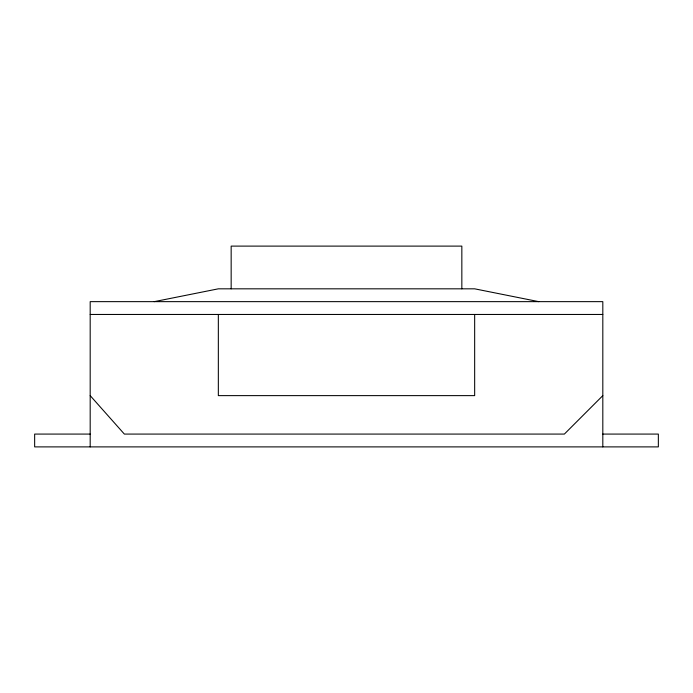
<?xml version="1.0" encoding="UTF-8"?>
<svg xmlns="http://www.w3.org/2000/svg" width="693" height="693" viewBox="0 0 693 693"><rect width="100%" height="100%" fill="white"/><g stroke="black" fill="none" stroke-linecap="round" stroke-linejoin="round"><path stroke-width="1.04" d="M602.815 395.625L564.371 434.078L124.359 434.078L90.185 395.625M154.262 301.646L218.338 288.825L474.662 288.825L538.738 301.646M90.185 314.457L602.815 314.457M90.185 434.078L34.65 434.078L34.65 446.89L658.35 446.89L658.35 434.078L602.815 434.078M602.815 446.89L602.815 301.646L90.185 301.646L90.185 446.89M474.662 314.457L474.662 395.625L218.338 395.625L218.338 314.457M461.841 288.825L461.841 246.11L231.159 246.11L231.159 288.825"/></g></svg>
